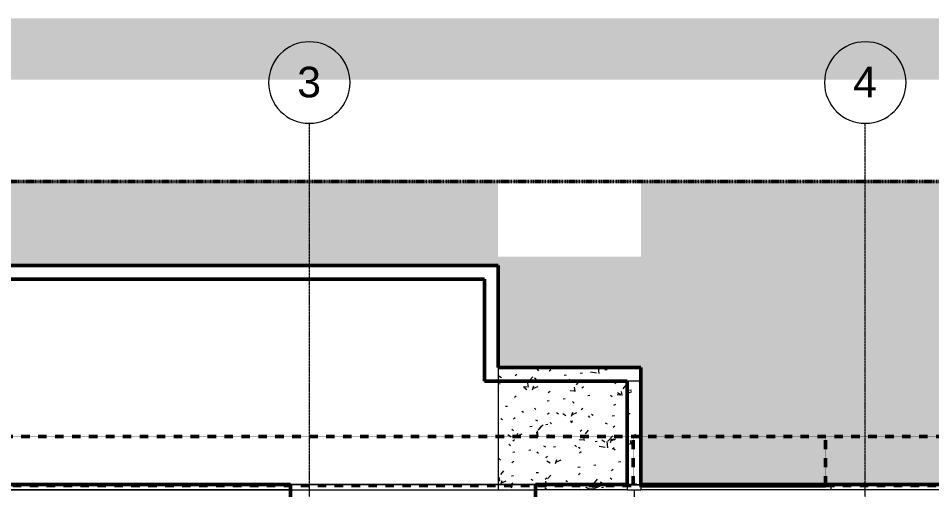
# Model space of a CAD drawing. Header units: inches. Extents: x -4235 to -464, y 9706 to 12365.
# Drawn here: x -2999 to -2461, y 12087 to 12365 of the extents above; entities that cross this region are included whole.
import ezdxf

# ---------------------------------------------------------------- set-up
doc = ezdxf.new("R2010")
doc.units = ezdxf.units.IN
doc.header["$MEASUREMENT"] = 0
for name, pattern in [('Dash 1_16_', [0.125, 0.0625, -0.0625]), ('Double Dash 3_8_', [1, 0.375, -0.125, 0.125, -0.125, 0.125, -0.125]), ('Grid Line 1_2_', [0.875, 0.5, -0.125, 0.125, -0.125])]:
    doc.linetypes.add(name, pattern=pattern)
for name, color, linetype, lineweight in [('0-1', 7, 'Continuous', 5), ('A-FLOR-5', 192, 'Continuous', 9), ('A-FLOR-PATT-1', 9, 'Continuous', 9), ('A-WALL', 113, 'Continuous', 13), ('A-WALL-6', 113, 'Continuous', 9), ('C-PROP-LINE', 91, 'Double Dash 3_8_', 50), ('C-PROP-LINE-1', 91, 'Dash 1_16_', 50), ('C-TOPO-1', 9, 'Continuous', 9), ('S-FNDN-5', 32, 'Continuous', 50), ('S-FNDN-6', 32, 'Continuous', 9), ('S-GRID-1', 1, 'Grid Line 1_2_', 9), ('S-GRID-IDEN', 1, 'Continuous', 9)]:
    doc.layers.add(name, color=color, linetype=linetype, lineweight=lineweight)
doc.styles.add('Arial', font='arial.ttf', dxfattribs={"height": 18})
pattern_1 = [(0, (0, 0), (24, 24), [24, -24]), (0, (0, 9), (24, 24), [24, -24]), (0, (0, 18), (24, 24), [24, -24]), (90, (3, 21), (-24, 24), [24, -24]), (90, (12, 21), (-24, 24), [24, -24]), (90, (21, 21), (-24, 24), [24, -24])]

# ---------------------------------------------------------------- blocks, each defined once
blk = doc.blocks.new('CTR  - Topography_rvt-1-BACKGROUND - RCP - BASEMENT FLOOR')
at = {"layer": 'C-TOPO-1'}
h = blk.add_hatch(dxfattribs=at)
h.set_pattern_fill('FP_1', color=256, style=0, pattern_type=2)
h.set_pattern_definition(pattern_1)
h.paths.add_polyline_path([(-2626.02, 12328.59), (-552.82, 12328.59), (-552.82, 12364.84), (-4004.23, 12364.84), (-4004.23, 12328.59), (-2743.48, 12328.59)], flags=0)
h = blk.add_hatch(dxfattribs=at)
h.set_pattern_fill('FP_1', color=256, style=0, pattern_type=2)
h.set_pattern_definition(pattern_1)
h.paths.add_polyline_path([(-1126.56, 9706.2), (-501.03, 9706.2), (-501.03, 12268.83), (-1943.32, 12268.83), (-1943.32, 12141.44), (-1999.32, 12141.44), (-1999.32, 12268.83), (-2304.95, 12268.83), (-2304.95, 12224.44), (-2360.95, 12224.44), (-2360.95, 12268.83), (-2632.32, 12268.83), (-2632.32, 12224.44), (-2716.32, 12224.44), (-2716.32, 12268.83), (-3088.32, 12268.83), (-3088.32, 12224.44), (-3144.32, 12224.44), (-3144.32, 12268.83), (-3631.32, 12268.83), (-3631.32, 12224.44), (-3687.32, 12224.44), (-3687.32, 12268.83), (-3884.17, 12268.83), (-3905.01, 12267.01), (-3925.21, 12261.6), (-3944.17, 12252.76), (-3961.3, 12240.76), (-3976.09, 12225.97), (-3988.09, 12208.83), (-3996.93, 12189.88), (-4002.34, 12169.67), (-4004.17, 12148.83), (-4004.17, 12112.59), (-3902.72, 12112.59), (-3902.72, 11835.24), (-3832.32, 11835.24), (-3832.32, 12090.19), (-3144.32, 12090.19), (-3144.32, 12159.19), (-3088.32, 12159.19), (-3088.32, 12219.19), (-2716.32, 12219.19), (-2716.32, 12159.19), (-2632.32, 12159.19), (-2632.32, 12090.19), (-1940.32, 12090.19), (-1940.32, 12087.19), (-626.72, 12087.19), (-626.72, 9891.19), (-1055.4, 9891.19), (-1055.67, 9890.92), (-1109.44, 9835.81), (-1136.83, 9817.85), (-1154.94, 9809.4), (-1246.44, 9776.62), (-1265.55, 9776.62), (-1324.87, 9744.17), (-1349.58, 9737.55), (-1404.58, 9715.77), (-1455.99, 9712.98), (-1466.92, 9706.2), (-1144.14, 9706.2)], flags=0)
blk = doc.blocks.new('Family - ___-1878357-BACKGROUND - RCP - BASEMENT FLOOR')
at = {"layer": 'C-PROP-LINE'}
blk.add_line((-3989.61, 12268.69), (-629.56, 12268.69), dxfattribs=at)
blk = doc.blocks.new('Family - ___-2835860-BACKGROUND - RCP - BASEMENT FLOOR')
at = {"layer": 'C-PROP-LINE-1'}
for p, q in [((-2636.92, 12118.59), (-3860.72, 12118.59)), ((-2636.92, 12118.59), (-2636.92, 12089.69)), ((-2523.72, 12089.69), (-2523.72, 12118.59)), ((-2067.92, 12118.59), (-2523.72, 12118.59)), ((-2636.92, 12089.69), (-2523.72, 12089.69))]:
    blk.add_line(p, q, dxfattribs=at)
blk = doc.blocks.new('Family - ___-2835903-BACKGROUND - RCP - BASEMENT FLOOR')
at = {"layer": 'C-PROP-LINE-1'}
blk.add_line((-2096.82, 12089.69), (-3831.82, 12089.69), dxfattribs=at)
blk = doc.blocks.new('Family - ___-2835932-BACKGROUND - RCP - BASEMENT FLOOR')
at = {"layer": 'C-PROP-LINE-1'}
blk.add_line((-2067.92, 12118.59), (-3860.72, 12118.59), dxfattribs=at)
blk = doc.blocks.new('Grid - Grid Head - Circle-50561-BACKGROUND - RCP - BASEMENT FLOOR')
at = {"layer": 'S-GRID-IDEN'}
for start, end in [(360, 180), (180, 360)]:
    blk.add_arc((0, 0), 0.25, start, end, dxfattribs=at)

msp = doc.modelspace()

# ---------------------------------------------------------------- hatches: boundary and pattern name
at = {"layer": 'A-FLOR-PATT-1'}
h = msp.add_hatch(dxfattribs=at)
h.set_pattern_fill('FP_108', color=256, style=0, pattern_type=2)
h.set_pattern_definition([(49.994, (0, 7.108), (27.536416, -2.41688), [2.88, -31.676]), (355.001, (0, 7.108), (-5.32987, 28.87828), [2.304, -25.344]), (100.454, (2.295, 6.907), (22.214293, 26.473126), [2.447, -26.918]), (46.178, (0, 14.786), (40.9714, -6.36516), [4.32, -47.515]), (96.637, (3.415, 14.256), (35.89067, 37.40185), [3.671, -40.377]), (351.186, (0, 14.786), (35.88532, 37.39903), [3.456, -38.016]), (20.996, (3.84, 12.866), (22.915722, -15.45967), [2.88, -31.679]), (326.006, (3.84, 12.866), (9.334234, 27.846196), [2.304, -25.342]), (71.448, (5.75, 11.578), (32.26224, 12.376414), [2.447, -26.919]), (37.494, (0, 7.108), (0.470389, 12.783082), [1.267, -23.768, 1.267, -24.459, -25.438]), (37.494, (0, 7.108), (0.470389, 12.783082), [-50.761, 1.267, -24.171]), (7.498, (0, 7.108), (10.103501, 15.141894), [1.267, -13.402, 1.267, -23.194, -9.696]), (7.498, (0, 7.108), (10.103501, 15.141894), [-39.129, 1.267, -8.429]), (327.506, (-8.563, 7.108), (20.495647, -0.863708), [1.267, -8.332, 1.267, -28.683, -39.742]), (327.506, (-8.563, 7.108), (20.495647, -0.863708), [-39.55, 1.267, -38.474]), (317.506, (-12.403, 7.108), (22.388663, 3.847799), [1.267, -11.212, 1.267, -18.622, -28.221]), (317.506, (-12.403, 7.108), (22.388663, 3.847799), [-32.368, 1.267, -26.954])])
h.paths.add_polyline_path([(-2632.32, 12087.19), (-2632.32, 12159.19), (-2716.32, 12159.19), (-2716.32, 12087.19), (-2636.32, 12087.19)], flags=0)

# ---------------------------------------------------------------- linework, layer by layer
at = {"layer": 'A-FLOR-5'}
for p, q in [((-2716.32, 12151.19), (-2716.32, 12087.19)), ((-3832.32, 12087.19), (-2694.32, 12087.19)), ((-2640.32, 12087.19), (-2632.32, 12087.19)), ((-2636.32, 12087.19), (-2636.32, 11893.19))]:
    msp.add_line(p, q, dxfattribs=at)
at = {"layer": 'A-WALL'}
for p, q in [((-2640.32, 12090.19), (-2640.32, 12087.19)), ((-2632.32, 12090.19), (-2632.32, 12087.19)), ((-2838.32, 12087.19), (-3136.32, 12087.19)), ((-2640.32, 12087.19), (-2694.32, 12087.19)), ((-1943.32, 12087.19), (-2632.32, 12087.19))]:
    msp.add_line(p, q, dxfattribs=at)
at = {"layer": 'A-WALL-6'}
for p, q in [((-2632.32, 12089.69), (-2520.32, 12089.69)), ((-2523.72, 12088.94), (-2523.72, 12089.69)), ((-2520.32, 12087.19), (-2520.32, 12089.69)), ((-2632.32, 12088.94), (-2523.72, 12088.94))]:
    msp.add_line(p, q, dxfattribs=at)
at = {"layer": 'S-FNDN-5'}
for p, q in [((-3088.32, 12219.19), (-2716.32, 12219.19)), ((-2716.32, 12219.19), (-2716.32, 12159.19)), ((-2724.32, 12211.19), (-3080.32, 12211.19)), ((-2724.32, 12151.19), (-2724.32, 12211.19)), ((-2716.32, 12159.19), (-2632.32, 12159.19)), ((-2632.32, 12159.19), (-2632.32, 12090.19)), ((-2640.32, 12151.19), (-2724.32, 12151.19)), ((-2640.32, 12090.19), (-2640.32, 12151.19)), ((-3136.32, 12090.19), (-2838.32, 12090.19)), ((-2838.32, 12090.19), (-2838.32, 12077.19)), ((-2694.32, 12090.19), (-2640.32, 12090.19)), ((-2694.32, 12077.19), (-2694.32, 12090.19)), ((-2632.32, 12090.19), (-1940.32, 12090.19))]:
    msp.add_line(p, q, dxfattribs=at)
at = {"layer": 'S-FNDN-6'}
for p, q in [((-2716.32, 12159.19), (-2716.32, 12151.19)), ((-2632.32, 12151.19), (-2640.32, 12151.19)), ((-2694.32, 12090.19), (-2838.32, 12090.19)), ((-2640.32, 12090.19), (-2632.32, 12090.19)), ((-2640.32, 12087.19), (-2694.32, 12087.19))]:
    msp.add_line(p, q, dxfattribs=at)
at = {"layer": 'S-GRID-1'}
for p, q in [((-2827.32, 9836.18), (-2827.32, 12302.98)), ((-2500.32, 9836.18), (-2500.32, 12302.98))]:
    msp.add_line(p, q, dxfattribs=at)

# ---------------------------------------------------------------- block references
at = {"layer": '0-1'}
msp.add_blockref('CTR  - Topography_rvt-1-BACKGROUND - RCP - BASEMENT FLOOR', (0, 0), dxfattribs=at)
at = {"layer": 'C-PROP-LINE'}
msp.add_blockref('Family - ___-1878357-BACKGROUND - RCP - BASEMENT FLOOR', (0, 0), dxfattribs=at)
at = {"layer": 'C-PROP-LINE-1'}
for name in ['Family - ___-2835860-BACKGROUND - RCP - BASEMENT FLOOR', 'Family - ___-2835932-BACKGROUND - RCP - BASEMENT FLOOR', 'Family - ___-2835903-BACKGROUND - RCP - BASEMENT FLOOR']:
    msp.add_blockref(name, (0, 0), dxfattribs=at)
at = {"layer": 'S-GRID-IDEN', "xscale": 95.99999999999994, "yscale": 95.99999999999994, "zscale": 95.99999999999994}
for p in [(-2827.32, 12326.98), (-2500.32, 12326.98)]:
    msp.add_blockref('Grid - Grid Head - Circle-50561-BACKGROUND - RCP - BASEMENT FLOOR', p, dxfattribs=at)

# ---------------------------------------------------------------- texts
at = {"layer": 'S-GRID-IDEN', "char_height": 18, "width": 16.968, "attachment_point": 1, "style": 'Arial'}
for s, insert in [('3', (-2834.45, 12336.27)), ('4', (-2507.45, 12336.27))]:
    msp.add_mtext(s, dxfattribs=dict(at, insert=insert))

doc.saveas('drawing.dxf')
